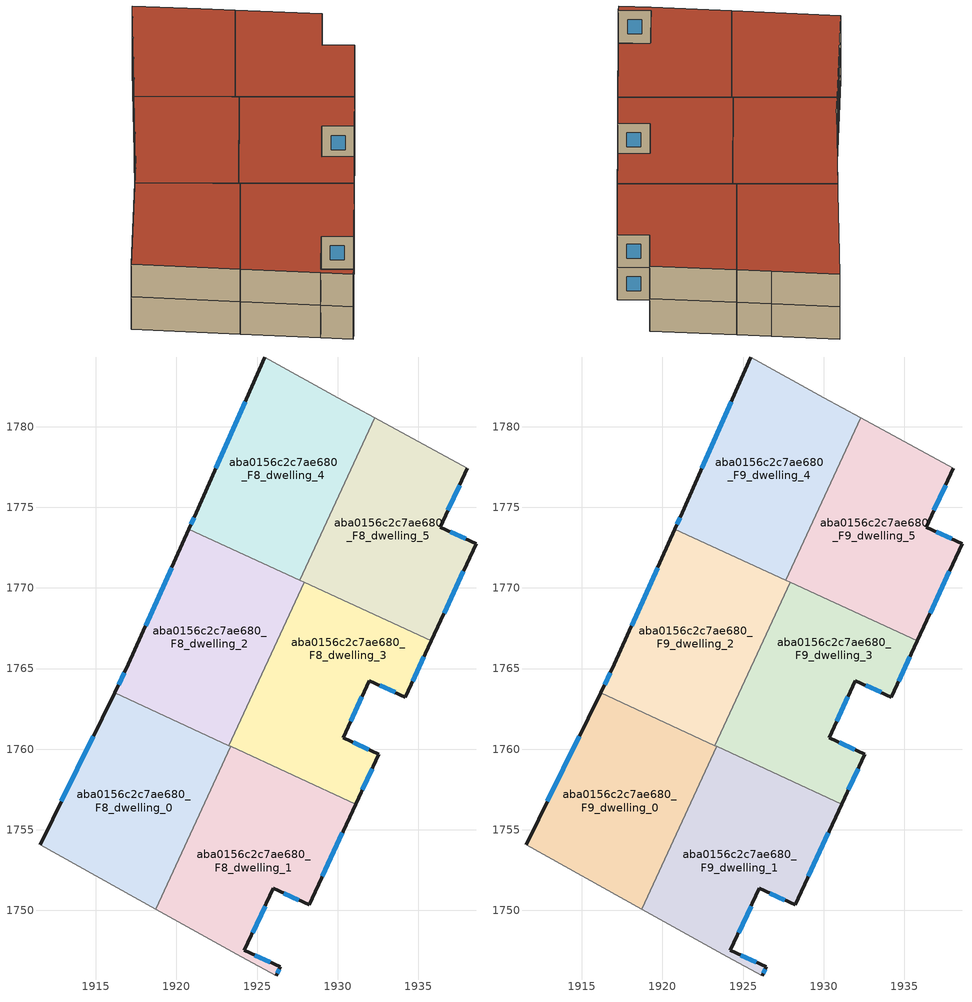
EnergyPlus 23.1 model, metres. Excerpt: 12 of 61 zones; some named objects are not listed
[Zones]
aba0156c2c7ae680_F8_dwelling_0
 floor to aba0156c2c7ae680_F7_dwelling_0 (EU_floor_Construction): 1923.37,1760.17 1918.71,1750.06 1911.53,1754.06 1916.16,1763.49 z24
 wall outside (EU_wall_Construction): 1916.16,1763.49 1911.53,1754.06 z24:27
 wall adiabatic (EU_wall_Construction): 1911.53,1754.06 1918.71,1750.06 z24:27
 wall to aba0156c2c7ae680_F8_dwelling_1 (EU_wall_Construction): 1918.71,1750.06 1923.37,1760.17 z24:27
 wall to aba0156c2c7ae680_F8_dwelling_2 (EU_wall_Construction): 1923.26,1760.22 1916.16,1763.49 z24:27
 wall to aba0156c2c7ae680_F8_dwelling_3 (EU_wall_Construction): 1923.37,1760.17 1923.26,1760.22 z24:27
 window (EU_Window_Construction): 1914.83,1760.8 1912.85,1756.75 z24.86:26.14
aba0156c2c7ae680_F8_dwelling_1
 floor to aba0156c2c7ae680_F7_dwelling_1 (EU_floor_Construction): 1931.13,1756.59 1928.23,1750.33 1926.01,1751.37 1924.22,1747.51 1926.44,1746.48 1926.19,1745.94 1924.03,1747.1 1918.71,1750.06 1923.37,1760.17 z24
 wall outside (EU_wall_Construction): 1926.19,1745.94 1926.44,1746.48 1924.22,1747.51 1926.01,1751.37 1928.23,1750.33 1931.13,1756.59 z24:27
 wall adiabatic (EU_wall_Construction): 1918.71,1750.06 1924.03,1747.1 1926.19,1745.94 z24:27
 wall to aba0156c2c7ae680_F8_dwelling_3 (EU_wall_Construction): 1931.13,1756.59 1923.37,1760.17 z24:27
 window (EU_Window_Construction): 1926.64,1751.07 1927.59,1750.63 / 1924.73,1748.61 1925.5,1750.26 / 1925.81,1746.78 1924.85,1747.22 / 1926.26,1746.09 1926.37,1746.33 / 1929.06,1752.12 1930.3,1754.8 z24.86:26.14
aba0156c2c7ae680_F8_dwelling_2
 floor to aba0156c2c7ae680_F7_dwelling_2 (EU_floor_Construction): 1927.93,1770.35 1923.26,1760.22 1916.16,1763.49 1917.02,1765.26 1920.77,1773.65 z24
 wall outside (EU_wall_Construction): 1920.77,1773.65 1917.02,1765.26 1916.16,1763.49 z24:27
 wall to aba0156c2c7ae680_F8_dwelling_3 (EU_wall_Construction): 1923.26,1760.22 1927.93,1770.35 z24:27
 wall to aba0156c2c7ae680_F8_dwelling_4 (EU_wall_Construction): 1927.66,1770.48 1920.77,1773.65 z24:27
 wall to aba0156c2c7ae680_F8_dwelling_5 (EU_wall_Construction): 1927.93,1770.35 1927.66,1770.48 z24:27
 window (EU_Window_Construction): 1919.7,1771.26 1918.09,1767.66 / 1916.77,1764.75 1916.4,1764 z24.86:26.14
aba0156c2c7ae680_F8_dwelling_3
 floor to aba0156c2c7ae680_F7_dwelling_3 (EU_floor_Construction): 1935.81,1766.72 1934.2,1763.22 1931.97,1764.25 1930.34,1760.71 1932.57,1759.68 1931.13,1756.59 1923.26,1760.22 1927.93,1770.35 z24
 wall outside (EU_wall_Construction): 1931.13,1756.59 1932.57,1759.68 1930.34,1760.71 1931.97,1764.25 1934.2,1763.22 1935.81,1766.72 z24:27
 wall to aba0156c2c7ae680_F8_dwelling_5 (EU_wall_Construction): 1935.81,1766.72 1927.93,1770.35 z24:27
 window (EU_Window_Construction): 1934.66,1764.22 1935.35,1765.72 / 1932.61,1763.96 1933.56,1763.52 / 1930.81,1761.72 1931.51,1763.24 / 1931.93,1759.97 1930.98,1760.41 / 1931.54,1757.47 1932.16,1758.8 z24.86:26.14
aba0156c2c7ae680_F8_dwelling_4
 floor to aba0156c2c7ae680_F7_dwelling_4 (EU_floor_Construction): 1930.02,1781.81 1932.31,1780.56 1927.66,1770.48 1920.77,1773.65 1921.22,1774.66 1925.48,1784.32 z24
 wall outside (EU_wall_Construction): 1925.48,1784.32 1921.22,1774.66 1920.77,1773.65 z24:27
 wall adiabatic (EU_wall_Construction): 1932.31,1780.56 1930.02,1781.81 1925.48,1784.32 z24:27
 wall to aba0156c2c7ae680_F8_dwelling_5 (EU_wall_Construction): 1927.66,1770.48 1932.31,1780.56 z24:27
 window (EU_Window_Construction): 1921.09,1774.37 1920.9,1773.94 / 1924.27,1781.56 1922.44,1777.42 z24.86:26.14
aba0156c2c7ae680_F8_dwelling_5
 floor to aba0156c2c7ae680_F7_dwelling_5 (EU_floor_Construction): 1938.05,1777.44 1936.36,1773.78 1938.59,1772.75 1935.81,1766.72 1927.66,1770.48 1932.31,1780.56 z24
 wall outside (EU_wall_Construction): 1935.81,1766.72 1938.59,1772.75 1936.36,1773.78 1938.05,1777.44 z24:27
 wall adiabatic (EU_wall_Construction): 1938.05,1777.44 1932.31,1780.56 z24:27
 window (EU_Window_Construction): 1937.95,1773.04 1937,1773.48 / 1936.6,1768.44 1937.79,1771.03 / 1936.84,1774.82 1937.57,1776.39 z24.86:26.14
aba0156c2c7ae680_F9_dwelling_0
 floor to aba0156c2c7ae680_F8_dwelling_0 (EU_floor_Construction): 1923.37,1760.17 1918.71,1750.06 1911.53,1754.06 1916.16,1763.49 z27
 wall outside (EU_wall_Construction): 1916.16,1763.49 1911.53,1754.06 z27:30
 wall adiabatic (EU_wall_Construction): 1911.53,1754.06 1918.71,1750.06 z27:30
 wall to aba0156c2c7ae680_F9_dwelling_1 (EU_wall_Construction): 1918.71,1750.06 1923.37,1760.17 z27:30
 wall to aba0156c2c7ae680_F9_dwelling_2 (EU_wall_Construction): 1923.26,1760.22 1916.16,1763.49 z27:30
 wall to aba0156c2c7ae680_F9_dwelling_3 (EU_wall_Construction): 1923.37,1760.17 1923.26,1760.22 z27:30
 window (EU_Window_Construction): 1914.83,1760.8 1912.85,1756.75 z27.86:29.14
 roof outside (EU_roof_Construction): 1918.71,1750.06 1923.37,1760.17 1916.16,1763.49 1911.53,1754.06 z30
aba0156c2c7ae680_F9_dwelling_1
 floor to aba0156c2c7ae680_F8_dwelling_1 (EU_floor_Construction): 1931.13,1756.59 1928.23,1750.33 1926.01,1751.37 1924.22,1747.51 1926.44,1746.48 1926.19,1745.94 1924.03,1747.1 1918.71,1750.06 1923.37,1760.17 z27
 wall outside (EU_wall_Construction): 1926.19,1745.94 1926.44,1746.48 1924.22,1747.51 1926.01,1751.37 1928.23,1750.33 1931.13,1756.59 z27:30
 wall adiabatic (EU_wall_Construction): 1918.71,1750.06 1924.03,1747.1 1926.19,1745.94 z27:30
 wall to aba0156c2c7ae680_F9_dwelling_3 (EU_wall_Construction): 1931.13,1756.59 1923.37,1760.17 z27:30
 window (EU_Window_Construction): 1926.64,1751.07 1927.59,1750.63 / 1924.73,1748.61 1925.5,1750.26 / 1925.81,1746.78 1924.85,1747.22 / 1926.26,1746.09 1926.37,1746.33 / 1929.06,1752.12 1930.3,1754.8 z27.86:29.14
 roof outside (EU_roof_Construction): 1926.44,1746.48 1924.22,1747.51 1926.01,1751.37 1928.23,1750.33 1931.13,1756.59 1923.37,1760.17 1918.71,1750.06 1924.03,1747.1 1926.19,1745.94 z30
aba0156c2c7ae680_F9_dwelling_2
 floor to aba0156c2c7ae680_F8_dwelling_2 (EU_floor_Construction): 1927.93,1770.35 1923.26,1760.22 1916.16,1763.49 1917.02,1765.26 1920.77,1773.65 z27
 wall outside (EU_wall_Construction): 1920.77,1773.65 1917.02,1765.26 1916.16,1763.49 z27:30
 wall to aba0156c2c7ae680_F9_dwelling_3 (EU_wall_Construction): 1923.26,1760.22 1927.93,1770.35 z27:30
 wall to aba0156c2c7ae680_F9_dwelling_4 (EU_wall_Construction): 1927.66,1770.48 1920.77,1773.65 z27:30
 wall to aba0156c2c7ae680_F9_dwelling_5 (EU_wall_Construction): 1927.93,1770.35 1927.66,1770.48 z27:30
 window (EU_Window_Construction): 1919.7,1771.26 1918.09,1767.66 / 1916.77,1764.75 1916.4,1764 z27.86:29.14
 roof outside (EU_roof_Construction): 1923.26,1760.22 1927.93,1770.35 1920.77,1773.65 1917.02,1765.26 1916.16,1763.49 z30
aba0156c2c7ae680_F9_dwelling_3
 floor to aba0156c2c7ae680_F8_dwelling_3 (EU_floor_Construction): 1935.81,1766.72 1934.2,1763.22 1931.97,1764.25 1930.34,1760.71 1932.57,1759.68 1931.13,1756.59 1923.26,1760.22 1927.93,1770.35 z27
 wall outside (EU_wall_Construction): 1931.13,1756.59 1932.57,1759.68 1930.34,1760.71 1931.97,1764.25 1934.2,1763.22 1935.81,1766.72 z27:30
 wall to aba0156c2c7ae680_F9_dwelling_5 (EU_wall_Construction): 1935.81,1766.72 1927.93,1770.35 z27:30
 window (EU_Window_Construction): 1934.66,1764.22 1935.35,1765.72 / 1932.61,1763.96 1933.56,1763.52 / 1930.81,1761.72 1931.51,1763.24 / 1931.93,1759.97 1930.98,1760.41 / 1931.54,1757.47 1932.16,1758.8 z27.86:29.14
 roof outside (EU_roof_Construction): 1932.57,1759.68 1930.34,1760.71 1931.97,1764.25 1934.2,1763.22 1935.81,1766.72 1927.93,1770.35 1923.26,1760.22 1931.13,1756.59 z30
aba0156c2c7ae680_F9_dwelling_4
 floor to aba0156c2c7ae680_F8_dwelling_4 (EU_floor_Construction): 1930.02,1781.81 1932.31,1780.56 1927.66,1770.48 1920.77,1773.65 1921.22,1774.66 1925.48,1784.32 z27
 wall outside (EU_wall_Construction): 1925.48,1784.32 1921.22,1774.66 1920.77,1773.65 z27:30
 wall adiabatic (EU_wall_Construction): 1932.31,1780.56 1930.02,1781.81 1925.48,1784.32 z27:30
 wall to aba0156c2c7ae680_F9_dwelling_5 (EU_wall_Construction): 1927.66,1770.48 1932.31,1780.56 z27:30
 window (EU_Window_Construction): 1921.09,1774.37 1920.9,1773.94 / 1924.27,1781.56 1922.44,1777.42 z27.86:29.14
 roof outside (EU_roof_Construction): 1927.66,1770.48 1932.31,1780.56 1930.02,1781.81 1925.48,1784.32 1921.22,1774.66 1920.77,1773.65 z30
aba0156c2c7ae680_F9_dwelling_5
 floor to aba0156c2c7ae680_F8_dwelling_5 (EU_floor_Construction): 1938.05,1777.44 1936.36,1773.78 1938.59,1772.75 1935.81,1766.72 1927.66,1770.48 1932.31,1780.56 z27
 wall outside (EU_wall_Construction): 1935.81,1766.72 1938.59,1772.75 1936.36,1773.78 1938.05,1777.44 z27:30
 wall adiabatic (EU_wall_Construction): 1938.05,1777.44 1932.31,1780.56 z27:30
 window (EU_Window_Construction): 1937.95,1773.04 1937,1773.48 / 1936.6,1768.44 1937.79,1771.03 / 1936.84,1774.82 1937.57,1776.39 z27.86:29.14
 roof outside (EU_roof_Construction): 1935.81,1766.72 1938.59,1772.75 1936.36,1773.78 1938.05,1777.44 1932.31,1780.56 1927.66,1770.48 z30
[Building]
EU S2 Campaign: North Axis=0; Terrain=City; Solar Distribution=FullExterior
[Site:Location]
Helsinki-Vantaa.AP: Latitude=60.317; Longitude=24.963; Time Zone=2; Elevation=54.6
[SizingPeriod:WeatherFileDays]
AnnualSizingPeriod: Begin Month=1; Begin Day of Month=1; End Month=12; End Day of Month=31; Day of Week for Start Day=Monday; Use Weather File Daylight Saving Period=No; Use Weather File Rain and Snow Indicators=No
[MATERIAL]
EU_InternalMass_Material: Roughness=MediumRough; Thickness=0.1; Conductivity=1; Density=1800; Specific Heat=900; Thermal Absorptance=0.9; Solar Absorptance=0.7; Visible Absorptance=0.7
[MATERIAL:NOMASS] Roughness=MediumRough; Thermal Absorptance=0.9; Solar Absorptance=0.7; Visible Absorptance=0.7
Name | Thermal Resistance
EU_wall_NoMass | 2.6932
EU_roof_NoMass | 3.19818
EU_floor_NoMass | 2.22482
[WINDOWMATERIAL:SIMPLEGLAZINGSYSTEM]
EU_Window_SimpleGlazing: UFactor=2.14966; Solar Heat Gain Coefficient=0.7; Visible Transmittance=0.7
[CONSTRUCTION]
EU_wall_Construction: EU_wall_NoMass
EU_roof_Construction: EU_roof_NoMass
EU_floor_Construction: EU_floor_NoMass
EU_Window_Construction: EU_Window_SimpleGlazing
EU_InternalMass_Construction: EU_InternalMass_Material
[ZONE] Type=1; Multiplier=1; Ceiling Height=autocalculate; Floor Area=autocalculate; Part of Total Floor Area=Yes
Name | Volume
aba0156c2c7ae680_F8_dwelling_0; aba0156c2c7ae680_F9_dwelling_0 | 261.857
aba0156c2c7ae680_F8_dwelling_1; aba0156c2c7ae680_F9_dwelling_1 | 261.864
aba0156c2c7ae680_F8_dwelling_2; aba0156c2c7ae680_F9_dwelling_2 | 261.863
aba0156c2c7ae680_F8_dwelling_3; aba0156c2c7ae680_F9_dwelling_3 | 261.865
aba0156c2c7ae680_F8_dwelling_4; aba0156c2c7ae680_F9_dwelling_4 | 261.875
aba0156c2c7ae680_F8_dwelling_5; aba0156c2c7ae680_F9_dwelling_5 | 261.851
[INTERNALMASS] Construction=EU_InternalMass_Construction
Name | Zone or ZoneList | Surface Area
aba0156c2c7ae680_F8_dwelling_0_EU_InternalMass | aba0156c2c7ae680_F8_dwelling_0 | 87.2865
aba0156c2c7ae680_F8_dwelling_1_EU_InternalMass | aba0156c2c7ae680_F8_dwelling_1 | 87.2891
aba0156c2c7ae680_F8_dwelling_2_EU_InternalMass | aba0156c2c7ae680_F8_dwelling_2 | 87.2888
aba0156c2c7ae680_F8_dwelling_3_EU_InternalMass | aba0156c2c7ae680_F8_dwelling_3 | 87.2879
aba0156c2c7ae680_F8_dwelling_4_EU_InternalMass | aba0156c2c7ae680_F8_dwelling_4 | 87.2914
aba0156c2c7ae680_F8_dwelling_5_EU_InternalMass | aba0156c2c7ae680_F8_dwelling_5 | 87.2817
aba0156c2c7ae680_F9_dwelling_0_EU_InternalMass | aba0156c2c7ae680_F9_dwelling_0 | 87.2865
aba0156c2c7ae680_F9_dwelling_1_EU_InternalMass | aba0156c2c7ae680_F9_dwelling_1 | 87.2891
aba0156c2c7ae680_F9_dwelling_2_EU_InternalMass | aba0156c2c7ae680_F9_dwelling_2 | 87.2888
aba0156c2c7ae680_F9_dwelling_3_EU_InternalMass | aba0156c2c7ae680_F9_dwelling_3 | 87.2879
aba0156c2c7ae680_F9_dwelling_4_EU_InternalMass | aba0156c2c7ae680_F9_dwelling_4 | 87.2914
aba0156c2c7ae680_F9_dwelling_5_EU_InternalMass | aba0156c2c7ae680_F9_dwelling_5 | 87.2817
[OTHEREQUIPMENT] Fuel Type=Electricity; Design Level Calculation Method=Watts/Area; Power per Zone Floor Area=1; Fraction Latent=0; Fraction Radiant=0; Fraction Lost=0; Carbon Dioxide Generation Rate=0; EndUse Subcategory=EU_Step8_InternalGains
Name | Zone or ZoneList or Space or SpaceList | Schedule
EU_Step8_InternalGain_aba0156c2c7ae680_F8_dwelling_0_f000 | aba0156c2c7ae680_F8_dwelling_0 | EU_Step8_GainSchedule_aba0156c2c7ae680_F8_dwelling_0_f000
EU_Step8_InternalGain_aba0156c2c7ae680_F8_dwelling_1_f000 | aba0156c2c7ae680_F8_dwelling_1 | EU_Step8_GainSchedule_aba0156c2c7ae680_F8_dwelling_1_f000
EU_Step8_InternalGain_aba0156c2c7ae680_F8_dwelling_2_f000 | aba0156c2c7ae680_F8_dwelling_2 | EU_Step8_GainSchedule_aba0156c2c7ae680_F8_dwelling_2_f000
EU_Step8_InternalGain_aba0156c2c7ae680_F8_dwelling_3_f000 | aba0156c2c7ae680_F8_dwelling_3 | EU_Step8_GainSchedule_aba0156c2c7ae680_F8_dwelling_3_f000
EU_Step8_InternalGain_aba0156c2c7ae680_F8_dwelling_4_f000 | aba0156c2c7ae680_F8_dwelling_4 | EU_Step8_GainSchedule_aba0156c2c7ae680_F8_dwelling_4_f000
EU_Step8_InternalGain_aba0156c2c7ae680_F8_dwelling_5_f000 | aba0156c2c7ae680_F8_dwelling_5 | EU_Step8_GainSchedule_aba0156c2c7ae680_F8_dwelling_5_f000
EU_Step8_InternalGain_aba0156c2c7ae680_F9_dwelling_0_f000 | aba0156c2c7ae680_F9_dwelling_0 | EU_Step8_GainSchedule_aba0156c2c7ae680_F9_dwelling_0_f000
EU_Step8_InternalGain_aba0156c2c7ae680_F9_dwelling_1_f000 | aba0156c2c7ae680_F9_dwelling_1 | EU_Step8_GainSchedule_aba0156c2c7ae680_F9_dwelling_1_f000
EU_Step8_InternalGain_aba0156c2c7ae680_F9_dwelling_2_f000 | aba0156c2c7ae680_F9_dwelling_2 | EU_Step8_GainSchedule_aba0156c2c7ae680_F9_dwelling_2_f000
EU_Step8_InternalGain_aba0156c2c7ae680_F9_dwelling_3_f000 | aba0156c2c7ae680_F9_dwelling_3 | EU_Step8_GainSchedule_aba0156c2c7ae680_F9_dwelling_3_f000
EU_Step8_InternalGain_aba0156c2c7ae680_F9_dwelling_4_f000 | aba0156c2c7ae680_F9_dwelling_4 | EU_Step8_GainSchedule_aba0156c2c7ae680_F9_dwelling_4_f000
EU_Step8_InternalGain_aba0156c2c7ae680_F9_dwelling_5_f000 | aba0156c2c7ae680_F9_dwelling_5 | EU_Step8_GainSchedule_aba0156c2c7ae680_F9_dwelling_5_f000
[ZONEVENTILATION:DESIGNFLOWRATE] Schedule=EU_AlwaysOn; Design Flow Rate Calculation Method=AirChanges/Hour; Air Changes per Hour=0.586271; Ventilation Type=Natural; Fan Pressure Rise=0; Fan Total Efficiency=1; Constant Term Coefficient=1; Temperature Term Coefficient=0; Velocity Term Coefficient=0; Velocity Squared Term Coefficient=0; Minimum Indoor Temperature=-100; Maximum Indoor Temperature=100; Delta Temperature=-100; Minimum Outdoor Temperature=-100; Maximum Outdoor Temperature=100; Maximum Wind Speed=40
Name | Zone or ZoneList or Space or SpaceList
EU_ConstantAir_aba0156c2c7ae680_F8_dwelling_0 | aba0156c2c7ae680_F8_dwelling_0
EU_ConstantAir_aba0156c2c7ae680_F8_dwelling_1 | aba0156c2c7ae680_F8_dwelling_1
EU_ConstantAir_aba0156c2c7ae680_F8_dwelling_2 | aba0156c2c7ae680_F8_dwelling_2
EU_ConstantAir_aba0156c2c7ae680_F8_dwelling_3 | aba0156c2c7ae680_F8_dwelling_3
EU_ConstantAir_aba0156c2c7ae680_F8_dwelling_4 | aba0156c2c7ae680_F8_dwelling_4
EU_ConstantAir_aba0156c2c7ae680_F8_dwelling_5 | aba0156c2c7ae680_F8_dwelling_5
EU_ConstantAir_aba0156c2c7ae680_F9_dwelling_0 | aba0156c2c7ae680_F9_dwelling_0
EU_ConstantAir_aba0156c2c7ae680_F9_dwelling_1 | aba0156c2c7ae680_F9_dwelling_1
EU_ConstantAir_aba0156c2c7ae680_F9_dwelling_2 | aba0156c2c7ae680_F9_dwelling_2
EU_ConstantAir_aba0156c2c7ae680_F9_dwelling_3 | aba0156c2c7ae680_F9_dwelling_3
EU_ConstantAir_aba0156c2c7ae680_F9_dwelling_4 | aba0156c2c7ae680_F9_dwelling_4
EU_ConstantAir_aba0156c2c7ae680_F9_dwelling_5 | aba0156c2c7ae680_F9_dwelling_5
[HVACTEMPLATE:ZONE:IDEALLOADSAIRSYSTEM] System Availability Schedule=EU_AlwaysOn; Maximum Heating Supply Air Temperature=50; Minimum Cooling Supply Air Temperature=13; Maximum Heating Supply Air Humidity Ratio=0.0156; Minimum Cooling Supply Air Humidity Ratio=0.0077; Heating Limit=NoLimit; Cooling Limit=NoLimit; Heating Availability Schedule=EU_AlwaysOn; Cooling Availability Schedule=EU_CoolingOff; Dehumidification Control Type=ConstantSensibleHeatRatio; Cooling Sensible Heat Ratio=0.7; Dehumidification Setpoint=60; Humidification Control Type=None; Humidification Setpoint=30; Outdoor Air Method=None; Outdoor Air Flow Rate per Person=0.00944; Outdoor Air Flow Rate per Zone Floor Area=0; Outdoor Air Flow Rate per Zone=0; Demand Controlled Ventilation Type=None; Outdoor Air Economizer Type=NoEconomizer; Heat Recovery Type=None; Sensible Heat Recovery Effectiveness=0.7; Latent Heat Recovery Effectiveness=0.65
Name | Template Thermostat
aba0156c2c7ae680_F8_dwelling_0 | EU_HeatOnly_aba0156c2c7ae680_F8_dwelling_0
aba0156c2c7ae680_F8_dwelling_1 | EU_HeatOnly_aba0156c2c7ae680_F8_dwelling_1
aba0156c2c7ae680_F8_dwelling_2 | EU_HeatOnly_aba0156c2c7ae680_F8_dwelling_2
aba0156c2c7ae680_F8_dwelling_3 | EU_HeatOnly_aba0156c2c7ae680_F8_dwelling_3
aba0156c2c7ae680_F8_dwelling_4 | EU_HeatOnly_aba0156c2c7ae680_F8_dwelling_4
aba0156c2c7ae680_F8_dwelling_5 | EU_HeatOnly_aba0156c2c7ae680_F8_dwelling_5
aba0156c2c7ae680_F9_dwelling_0 | EU_HeatOnly_aba0156c2c7ae680_F9_dwelling_0
aba0156c2c7ae680_F9_dwelling_1 | EU_HeatOnly_aba0156c2c7ae680_F9_dwelling_1
aba0156c2c7ae680_F9_dwelling_2 | EU_HeatOnly_aba0156c2c7ae680_F9_dwelling_2
aba0156c2c7ae680_F9_dwelling_3 | EU_HeatOnly_aba0156c2c7ae680_F9_dwelling_3
aba0156c2c7ae680_F9_dwelling_4 | EU_HeatOnly_aba0156c2c7ae680_F9_dwelling_4
aba0156c2c7ae680_F9_dwelling_5 | EU_HeatOnly_aba0156c2c7ae680_F9_dwelling_5
[SIZING:ZONE] Zone Cooling Design Supply Air Temperature Input Method=SupplyAirTemperature; Zone Cooling Design Supply Air Temperature=13; Zone Heating Design Supply Air Temperature Input Method=SupplyAirTemperature; Zone Heating Design Supply Air Temperature=50; Zone Cooling Design Supply Air Humidity Ratio=0.008; Zone Heating Design Supply Air Humidity Ratio=0.008; Cooling Design Air Flow Method=DesignDay; Cooling Design Air Flow Rate=0; Cooling Minimum Air Flow per Zone Floor Area=0.000762; Cooling Minimum Air Flow=0; Cooling Minimum Air Flow Fraction=0.2; Heating Design Air Flow Method=DesignDay; Heating Design Air Flow Rate=0; Heating Maximum Air Flow per Zone Floor Area=0.002032; Heating Maximum Air Flow=0.141576; Heating Maximum Air Flow Fraction=0.3; Account for Dedicated Outdoor Air System=No; Dedicated Outdoor Air System Control Strategy=NeutralSupplyAir; Dedicated Outdoor Air Low Setpoint Temperature for Design=autosize; Dedicated Outdoor Air High Setpoint Temperature for Design=autosize; Zone Load Sizing Method=Sensible Load Only No Latent Load; Zone Latent Cooling Design Supply Air Humidity Ratio Input Method=HumidityRatioDifference; Zone Cooling Design Supply Air Humidity Ratio Difference=0.005; Zone Latent Heating Design Supply Air Humidity Ratio Input Method=HumidityRatioDifference; Zone Humidification Design Supply Air Humidity Ratio Difference=0.005
aba0156c2c7ae680_F8_dwelling_0; aba0156c2c7ae680_F8_dwelling_1; aba0156c2c7ae680_F8_dwelling_2; aba0156c2c7ae680_F8_dwelling_3; aba0156c2c7ae680_F8_dwelling_4; aba0156c2c7ae680_F8_dwelling_5; aba0156c2c7ae680_F9_dwelling_0; aba0156c2c7ae680_F9_dwelling_1; aba0156c2c7ae680_F9_dwelling_2; aba0156c2c7ae680_F9_dwelling_3; aba0156c2c7ae680_F9_dwelling_4; aba0156c2c7ae680_F9_dwelling_5
[SCHEDULE:CONSTANT]
Name | Hourly Value
EU_AlwaysOn | 1
EU_CoolingOff | 0
[SCHEDULE:FILE] Column Number=1; Rows to Skip at Top=0; Number of Hours of Data=8760; Column Separator=Comma; Interpolate to Timestep=No; Minutes per Item=60; Adjust Schedule for Daylight Savings=Yes
Name | File
EU_Step8_GainSchedule_aba0156c2c7ae680_F8_dwelling_0_f000 | ../../schedules/aba0156c2c7ae680/aba0156c2c7ae680_F8_dwelling_0_f000_gain.csv
EU_Step8_GainSchedule_aba0156c2c7ae680_F8_dwelling_1_f000 | ../../schedules/aba0156c2c7ae680/aba0156c2c7ae680_F8_dwelling_1_f000_gain.csv
EU_Step8_GainSchedule_aba0156c2c7ae680_F8_dwelling_2_f000 | ../../schedules/aba0156c2c7ae680/aba0156c2c7ae680_F8_dwelling_2_f000_gain.csv
EU_Step8_GainSchedule_aba0156c2c7ae680_F8_dwelling_3_f000 | ../../schedules/aba0156c2c7ae680/aba0156c2c7ae680_F8_dwelling_3_f000_gain.csv
EU_Step8_GainSchedule_aba0156c2c7ae680_F8_dwelling_4_f000 | ../../schedules/aba0156c2c7ae680/aba0156c2c7ae680_F8_dwelling_4_f000_gain.csv
EU_Step8_GainSchedule_aba0156c2c7ae680_F8_dwelling_5_f000 | ../../schedules/aba0156c2c7ae680/aba0156c2c7ae680_F8_dwelling_5_f000_gain.csv
EU_Step8_GainSchedule_aba0156c2c7ae680_F9_dwelling_0_f000 | ../../schedules/aba0156c2c7ae680/aba0156c2c7ae680_F9_dwelling_0_f000_gain.csv
EU_Step8_GainSchedule_aba0156c2c7ae680_F9_dwelling_1_f000 | ../../schedules/aba0156c2c7ae680/aba0156c2c7ae680_F9_dwelling_1_f000_gain.csv
EU_Step8_GainSchedule_aba0156c2c7ae680_F9_dwelling_2_f000 | ../../schedules/aba0156c2c7ae680/aba0156c2c7ae680_F9_dwelling_2_f000_gain.csv
EU_Step8_GainSchedule_aba0156c2c7ae680_F9_dwelling_3_f000 | ../../schedules/aba0156c2c7ae680/aba0156c2c7ae680_F9_dwelling_3_f000_gain.csv
EU_Step8_GainSchedule_aba0156c2c7ae680_F9_dwelling_4_f000 | ../../schedules/aba0156c2c7ae680/aba0156c2c7ae680_F9_dwelling_4_f000_gain.csv
EU_Step8_GainSchedule_aba0156c2c7ae680_F9_dwelling_5_f000 | ../../schedules/aba0156c2c7ae680/aba0156c2c7ae680_F9_dwelling_5_f000_gain.csv
